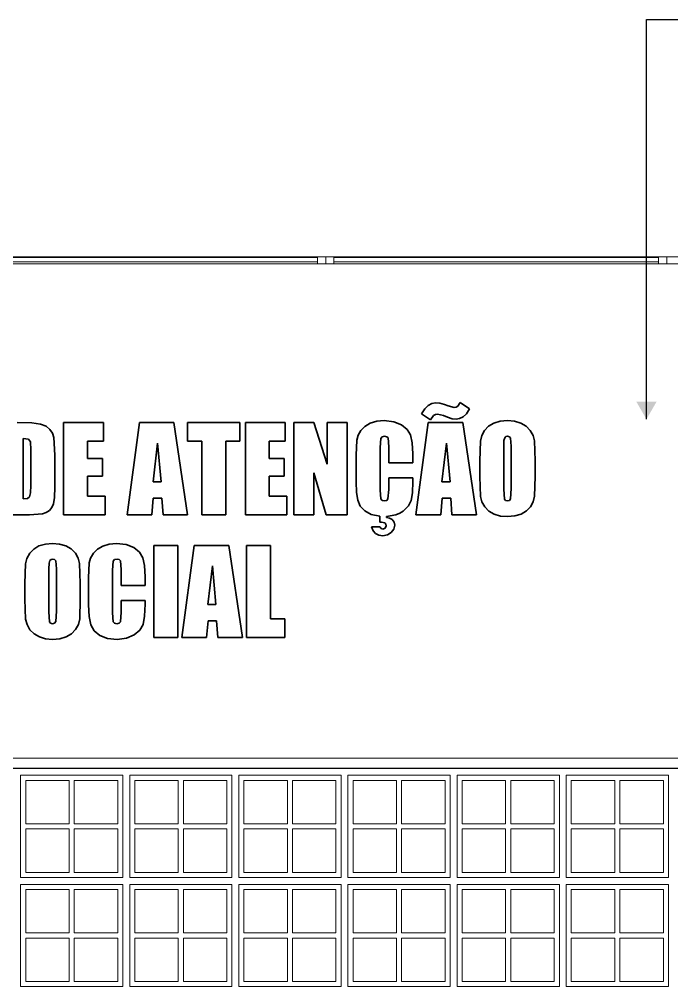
# Model space of a CAD drawing. Header units: metres. Extents: x -77 to 95, y 0 to 9.
# Drawn here: x -62.978 to -61.065, y 2.58 to 5.417 of the extents above; entities that cross this region are included whole.
import ezdxf

# ---------------------------------------------------------------- set-up
doc = ezdxf.new("R2010")
doc.units = ezdxf.units.M
doc.header["$MEASUREMENT"] = 0
for name, color, linetype, lineweight in [('0_Caneta_No__241', 7, 'Continuous', 13), ('Janelas Archicad_Caneta_No__3', 7, 'Continuous', 25), ('Janelas Archicad_Caneta_No__43', 44, 'Continuous', 0), ('NOMES.ARQ_Caneta_No__1', 7, 'Continuous', 35), ('PAREDE CONSTRUIR_Caneta_No__241', 7, 'Continuous', 13)]:
    doc.layers.add(name, color=color, linetype=linetype, lineweight=lineweight)
doc.layers.add('LAJES.EST_Caneta_No__95', color=7, linetype='Continuous', lineweight=0, true_color=0xaeaeae)
doc.dimstyles.new('ESTILO_GERADO__3', dxfattribs={"dimtxt": 0.18, "dimasz": 0.057, "dimexe": 0.18, "dimexo": 0.0625, "dimgap": 0, "dimtad": 0, "dimtih": 1, "dimtoh": 1, "dimdec": 4, "dimzin": 0, "dimdsep": 46, "dimcen": 0.09, "dimadec": 0, "dimazin": 0, "dimtfac": 1, "dimtdec": 4, "dimtmove": 0, "dimatfit": 3, "dimldrblk": 'ARROWHEAD_16', "dimfxl": 0, "dimtolj": 1, "dimtzin": 0, "dimarcsym": 0})

# ---------------------------------------------------------------- blocks, each defined once
blk = doc.blocks.new('ARROWHEAD_16')
at = {"linetype": 'Continuous', "lineweight": 0}
blk.add_hatch(color=0, dxfattribs=at).paths.add_polyline_path([(-0.9093, 0.525), (0, 0), (-0.9093, -0.525)])
at = {"color": 0, "linetype": 'Continuous', "lineweight": 0}
blk.add_line((0, 0), (-1, 0), dxfattribs=at)

msp = doc.modelspace()

# ---------------------------------------------------------------- linework, layer by layer
at = {"layer": 'Janelas Archicad_Caneta_No__3', "color": 7, "linetype": 'Continuous', "lineweight": 25}
msp.add_line((-56.574, 3.22), (-66.514, 3.22), dxfattribs=at)
at = {"layer": 'Janelas Archicad_Caneta_No__43', "color": 44, "linetype": 'Continuous', "lineweight": 0}
for p, q in [((-62.674, 3.2), (-62.974, 3.2)), ((-62.974, 3.2), (-62.974, 2.9)), ((-62.959, 3.0575), (-62.959, 3.185)), ((-62.959, 3.185), (-62.8315, 3.185)), ((-62.8315, 3.185), (-62.8315, 3.0575)), ((-62.8165, 3.0575), (-62.8165, 3.185)), ((-62.8165, 3.185), (-62.689, 3.185)), ((-62.689, 3.185), (-62.689, 3.0575)), ((-62.674, 2.9), (-62.674, 3.2)), ((-62.354, 3.2), (-62.654, 3.2)), ((-62.654, 3.2), (-62.654, 2.9)), ((-62.639, 3.0575), (-62.639, 3.185)), ((-62.639, 3.185), (-62.5115, 3.185)), ((-62.5115, 3.185), (-62.5115, 3.0575)), ((-62.4965, 3.0575), (-62.4965, 3.185)), ((-62.4965, 3.185), (-62.369, 3.185)), ((-62.369, 3.185), (-62.369, 3.0575)), ((-62.354, 2.9), (-62.354, 3.2)), ((-62.034, 3.2), (-62.334, 3.2)), ((-62.334, 3.2), (-62.334, 2.9)), ((-62.319, 3.0575), (-62.319, 3.185)), ((-62.319, 3.185), (-62.1915, 3.185)), ((-62.1915, 3.185), (-62.1915, 3.0575)), ((-62.1765, 3.0575), (-62.1765, 3.185)), ((-62.1765, 3.185), (-62.049, 3.185)), ((-62.049, 3.185), (-62.049, 3.0575)), ((-62.034, 2.9), (-62.034, 3.2)), ((-61.714, 3.2), (-62.014, 3.2)), ((-62.014, 3.2), (-62.014, 2.9)), ((-61.999, 3.0575), (-61.999, 3.185)), ((-61.999, 3.185), (-61.8715, 3.185)), ((-61.8715, 3.185), (-61.8715, 3.0575)), ((-61.8565, 3.0575), (-61.8565, 3.185)), ((-61.8565, 3.185), (-61.729, 3.185)), ((-61.729, 3.185), (-61.729, 3.0575)), ((-61.714, 2.9), (-61.714, 3.2)), ((-61.394, 3.2), (-61.694, 3.2)), ((-61.694, 3.2), (-61.694, 2.9)), ((-61.679, 3.0575), (-61.679, 3.185)), ((-61.679, 3.185), (-61.5515, 3.185)), ((-61.5515, 3.185), (-61.5515, 3.0575)), ((-61.5365, 3.0575), (-61.5365, 3.185)), ((-61.5365, 3.185), (-61.409, 3.185)), ((-61.409, 3.185), (-61.409, 3.0575)), ((-61.394, 2.9), (-61.394, 3.2)), ((-61.074, 3.2), (-61.374, 3.2)), ((-61.374, 3.2), (-61.374, 2.9)), ((-61.359, 3.0575), (-61.359, 3.185)), ((-61.359, 3.185), (-61.2315, 3.185)), ((-61.2315, 3.185), (-61.2315, 3.0575)), ((-61.2165, 3.0575), (-61.2165, 3.185)), ((-61.2165, 3.185), (-61.089, 3.185)), ((-61.089, 3.185), (-61.089, 3.0575)), ((-61.074, 2.9), (-61.074, 3.2)), ((-62.8315, 3.0575), (-62.959, 3.0575)), ((-62.959, 2.915), (-62.959, 3.0425)), ((-62.959, 3.0425), (-62.8315, 3.0425)), ((-62.8315, 3.0425), (-62.8315, 2.915)), ((-62.689, 3.0575), (-62.8165, 3.0575)), ((-62.8165, 2.915), (-62.8165, 3.0425)), ((-62.8165, 3.0425), (-62.689, 3.0425)), ((-62.689, 3.0425), (-62.689, 2.915)), ((-62.5115, 3.0575), (-62.639, 3.0575)), ((-62.639, 2.915), (-62.639, 3.0425)), ((-62.639, 3.0425), (-62.5115, 3.0425)), ((-62.5115, 3.0425), (-62.5115, 2.915)), ((-62.369, 3.0575), (-62.4965, 3.0575)), ((-62.4965, 2.915), (-62.4965, 3.0425)), ((-62.4965, 3.0425), (-62.369, 3.0425)), ((-62.369, 3.0425), (-62.369, 2.915)), ((-62.1915, 3.0575), (-62.319, 3.0575)), ((-62.319, 2.915), (-62.319, 3.0425)), ((-62.319, 3.0425), (-62.1915, 3.0425)), ((-62.1915, 3.0425), (-62.1915, 2.915)), ((-62.049, 3.0575), (-62.1765, 3.0575)), ((-62.1765, 2.915), (-62.1765, 3.0425)), ((-62.1765, 3.0425), (-62.049, 3.0425)), ((-62.049, 3.0425), (-62.049, 2.915)), ((-61.8715, 3.0575), (-61.999, 3.0575)), ((-61.999, 2.915), (-61.999, 3.0425)), ((-61.999, 3.0425), (-61.8715, 3.0425)), ((-61.8715, 3.0425), (-61.8715, 2.915)), ((-61.729, 3.0575), (-61.8565, 3.0575)), ((-61.8565, 2.915), (-61.8565, 3.0425)), ((-61.8565, 3.0425), (-61.729, 3.0425)), ((-61.729, 3.0425), (-61.729, 2.915)), ((-61.5515, 3.0575), (-61.679, 3.0575)), ((-61.679, 2.915), (-61.679, 3.0425)), ((-61.679, 3.0425), (-61.5515, 3.0425)), ((-61.5515, 3.0425), (-61.5515, 2.915)), ((-61.409, 3.0575), (-61.5365, 3.0575)), ((-61.5365, 2.915), (-61.5365, 3.0425)), ((-61.5365, 3.0425), (-61.409, 3.0425)), ((-61.409, 3.0425), (-61.409, 2.915)), ((-61.2315, 3.0575), (-61.359, 3.0575)), ((-61.359, 2.915), (-61.359, 3.0425)), ((-61.359, 3.0425), (-61.2315, 3.0425)), ((-61.2315, 3.0425), (-61.2315, 2.915)), ((-61.089, 3.0575), (-61.2165, 3.0575)), ((-61.2165, 2.915), (-61.2165, 3.0425)), ((-61.2165, 3.0425), (-61.089, 3.0425)), ((-61.089, 3.0425), (-61.089, 2.915)), ((-62.974, 2.9), (-62.674, 2.9)), ((-62.8315, 2.915), (-62.959, 2.915)), ((-62.689, 2.915), (-62.8165, 2.915)), ((-62.654, 2.9), (-62.354, 2.9)), ((-62.5115, 2.915), (-62.639, 2.915)), ((-62.369, 2.915), (-62.4965, 2.915)), ((-62.334, 2.9), (-62.034, 2.9)), ((-62.1915, 2.915), (-62.319, 2.915)), ((-62.049, 2.915), (-62.1765, 2.915)), ((-62.014, 2.9), (-61.714, 2.9)), ((-61.8715, 2.915), (-61.999, 2.915)), ((-61.729, 2.915), (-61.8565, 2.915)), ((-61.694, 2.9), (-61.394, 2.9)), ((-61.5515, 2.915), (-61.679, 2.915)), ((-61.409, 2.915), (-61.5365, 2.915)), ((-61.374, 2.9), (-61.074, 2.9)), ((-61.2315, 2.915), (-61.359, 2.915)), ((-61.089, 2.915), (-61.2165, 2.915)), ((-62.674, 2.88), (-62.974, 2.88)), ((-62.974, 2.88), (-62.974, 2.58)), ((-62.674, 2.58), (-62.674, 2.88)), ((-62.354, 2.88), (-62.654, 2.88)), ((-62.654, 2.88), (-62.654, 2.58)), ((-62.354, 2.58), (-62.354, 2.88)), ((-62.034, 2.88), (-62.334, 2.88)), ((-62.334, 2.88), (-62.334, 2.58)), ((-62.034, 2.58), (-62.034, 2.88)), ((-61.714, 2.88), (-62.014, 2.88)), ((-62.014, 2.88), (-62.014, 2.58)), ((-61.714, 2.58), (-61.714, 2.88)), ((-61.394, 2.88), (-61.694, 2.88)), ((-61.694, 2.88), (-61.694, 2.58)), ((-61.394, 2.58), (-61.394, 2.88)), ((-61.074, 2.88), (-61.374, 2.88)), ((-61.374, 2.88), (-61.374, 2.58)), ((-61.074, 2.58), (-61.074, 2.88)), ((-62.959, 2.7375), (-62.959, 2.865)), ((-62.959, 2.865), (-62.8315, 2.865)), ((-62.8315, 2.865), (-62.8315, 2.7375)), ((-62.8165, 2.7375), (-62.8165, 2.865)), ((-62.8165, 2.865), (-62.689, 2.865)), ((-62.689, 2.865), (-62.689, 2.7375)), ((-62.639, 2.7375), (-62.639, 2.865)), ((-62.639, 2.865), (-62.5115, 2.865)), ((-62.5115, 2.865), (-62.5115, 2.7375)), ((-62.4965, 2.7375), (-62.4965, 2.865)), ((-62.4965, 2.865), (-62.369, 2.865)), ((-62.369, 2.865), (-62.369, 2.7375)), ((-62.319, 2.7375), (-62.319, 2.865)), ((-62.319, 2.865), (-62.1915, 2.865)), ((-62.1915, 2.865), (-62.1915, 2.7375)), ((-62.1765, 2.7375), (-62.1765, 2.865)), ((-62.1765, 2.865), (-62.049, 2.865)), ((-62.049, 2.865), (-62.049, 2.7375)), ((-61.999, 2.7375), (-61.999, 2.865)), ((-61.999, 2.865), (-61.8715, 2.865)), ((-61.8715, 2.865), (-61.8715, 2.7375)), ((-61.8565, 2.7375), (-61.8565, 2.865)), ((-61.8565, 2.865), (-61.729, 2.865)), ((-61.729, 2.865), (-61.729, 2.7375)), ((-61.679, 2.7375), (-61.679, 2.865)), ((-61.679, 2.865), (-61.5515, 2.865)), ((-61.5515, 2.865), (-61.5515, 2.7375)), ((-61.5365, 2.7375), (-61.5365, 2.865)), ((-61.5365, 2.865), (-61.409, 2.865)), ((-61.409, 2.865), (-61.409, 2.7375)), ((-61.359, 2.7375), (-61.359, 2.865)), ((-61.359, 2.865), (-61.2315, 2.865)), ((-61.2315, 2.865), (-61.2315, 2.7375)), ((-61.2165, 2.7375), (-61.2165, 2.865)), ((-61.2165, 2.865), (-61.089, 2.865)), ((-61.089, 2.865), (-61.089, 2.7375)), ((-62.8315, 2.7375), (-62.959, 2.7375)), ((-62.689, 2.7375), (-62.8165, 2.7375)), ((-62.5115, 2.7375), (-62.639, 2.7375)), ((-62.369, 2.7375), (-62.4965, 2.7375)), ((-62.1915, 2.7375), (-62.319, 2.7375)), ((-62.049, 2.7375), (-62.1765, 2.7375)), ((-61.8715, 2.7375), (-61.999, 2.7375)), ((-61.729, 2.7375), (-61.8565, 2.7375)), ((-61.5515, 2.7375), (-61.679, 2.7375)), ((-61.409, 2.7375), (-61.5365, 2.7375)), ((-61.2315, 2.7375), (-61.359, 2.7375)), ((-61.089, 2.7375), (-61.2165, 2.7375)), ((-62.959, 2.595), (-62.959, 2.7225)), ((-62.959, 2.7225), (-62.8315, 2.7225)), ((-62.8315, 2.7225), (-62.8315, 2.595)), ((-62.8165, 2.595), (-62.8165, 2.7225)), ((-62.8165, 2.7225), (-62.689, 2.7225)), ((-62.689, 2.7225), (-62.689, 2.595)), ((-62.639, 2.595), (-62.639, 2.7225)), ((-62.639, 2.7225), (-62.5115, 2.7225)), ((-62.5115, 2.7225), (-62.5115, 2.595)), ((-62.4965, 2.595), (-62.4965, 2.7225)), ((-62.4965, 2.7225), (-62.369, 2.7225)), ((-62.369, 2.7225), (-62.369, 2.595)), ((-62.319, 2.595), (-62.319, 2.7225)), ((-62.319, 2.7225), (-62.1915, 2.7225)), ((-62.1915, 2.7225), (-62.1915, 2.595)), ((-62.1765, 2.595), (-62.1765, 2.7225)), ((-62.1765, 2.7225), (-62.049, 2.7225)), ((-62.049, 2.7225), (-62.049, 2.595)), ((-61.999, 2.595), (-61.999, 2.7225)), ((-61.999, 2.7225), (-61.8715, 2.7225)), ((-61.8715, 2.7225), (-61.8715, 2.595)), ((-61.8565, 2.595), (-61.8565, 2.7225)), ((-61.8565, 2.7225), (-61.729, 2.7225)), ((-61.729, 2.7225), (-61.729, 2.595)), ((-61.679, 2.595), (-61.679, 2.7225)), ((-61.679, 2.7225), (-61.5515, 2.7225)), ((-61.5515, 2.7225), (-61.5515, 2.595)), ((-61.5365, 2.595), (-61.5365, 2.7225)), ((-61.5365, 2.7225), (-61.409, 2.7225)), ((-61.409, 2.7225), (-61.409, 2.595)), ((-61.359, 2.595), (-61.359, 2.7225)), ((-61.359, 2.7225), (-61.2315, 2.7225)), ((-61.2315, 2.7225), (-61.2315, 2.595)), ((-61.2165, 2.595), (-61.2165, 2.7225)), ((-61.2165, 2.7225), (-61.089, 2.7225)), ((-61.089, 2.7225), (-61.089, 2.595)), ((-62.8315, 2.595), (-62.959, 2.595)), ((-62.689, 2.595), (-62.8165, 2.595)), ((-62.5115, 2.595), (-62.639, 2.595)), ((-62.369, 2.595), (-62.4965, 2.595)), ((-62.1915, 2.595), (-62.319, 2.595)), ((-62.049, 2.595), (-62.1765, 2.595)), ((-61.8715, 2.595), (-61.999, 2.595)), ((-61.729, 2.595), (-61.8565, 2.595)), ((-61.5515, 2.595), (-61.679, 2.595)), ((-61.409, 2.595), (-61.5365, 2.595)), ((-61.2315, 2.595), (-61.359, 2.595)), ((-61.089, 2.595), (-61.2165, 2.595)), ((-62.974, 2.58), (-62.674, 2.58)), ((-62.654, 2.58), (-62.354, 2.58)), ((-62.334, 2.58), (-62.034, 2.58)), ((-62.014, 2.58), (-61.714, 2.58)), ((-61.694, 2.58), (-61.394, 2.58)), ((-61.374, 2.58), (-61.074, 2.58))]:
    msp.add_line(p, q, dxfattribs=at)
at = {"layer": 'LAJES.EST_Caneta_No__95', "color": 253, "linetype": 'Continuous', "lineweight": 0, "true_color": 0xaeaeae}
for p, q in [((-62.0792, 4.7203), (-63.0792, 4.7203)), ((-63.0552, 4.7179), (-62.1032, 4.7179)), ((-62.1032, 4.7179), (-62.1032, 4.7)), ((-61.0792, 4.7203), (-62.0792, 4.7203)), ((-62.0792, 4.7), (-62.0792, 4.7203)), ((-62.0552, 4.7), (-62.0552, 4.7179)), ((-62.0552, 4.7179), (-61.1032, 4.7179)), ((-61.1032, 4.7179), (-61.1032, 4.7)), ((-61.0792, 4.7), (-61.0792, 4.7203)), ((-60.0792, 4.7199), (-61.0792, 4.7199)), ((-62.1032, 4.7055), (-63.0552, 4.7055)), ((-61.1032, 4.7055), (-62.0552, 4.7055))]:
    msp.add_line(p, q, dxfattribs=at)
at = {"layer": 'NOMES.ARQ_Caneta_No__1', "color": 7, "linetype": 'Continuous', "lineweight": 35}
for p, q in [((-61.7789, 4.2844), (-61.7889, 4.2743)), ((-61.7682, 4.2905), (-61.7789, 4.2844)), ((-61.757, 4.2925), (-61.7682, 4.2905)), ((-61.7445, 4.2912), (-61.757, 4.2925)), ((-61.7309, 4.2872), (-61.7445, 4.2912)), ((-61.7205, 4.2833), (-61.7309, 4.2872)), ((-61.6845, 4.2935), (-61.6914, 4.2822)), ((-61.6576, 4.2744), (-61.6845, 4.2935)), ((-61.7889, 4.2743), (-61.7984, 4.2602)), ((-61.7984, 4.2602), (-61.7719, 4.2426)), ((-61.7719, 4.2426), (-61.7628, 4.2551)), ((-61.7628, 4.2551), (-61.7575, 4.2583)), ((-61.7575, 4.2583), (-61.7516, 4.2593)), ((-61.7516, 4.2593), (-61.7339, 4.2545)), ((-61.7029, 4.2785), (-61.7205, 4.2833)), ((-61.6965, 4.2794), (-61.7029, 4.2785)), ((-61.6914, 4.2822), (-61.6965, 4.2794)), ((-61.6764, 4.2508), (-61.6662, 4.2601)), ((-61.6662, 4.2601), (-61.6576, 4.2744)), ((-62.9413, 4.233), (-62.9839, 4.2341)), ((-62.9151, 4.2295), (-62.9413, 4.233)), ((-62.8994, 4.2233), (-62.9151, 4.2295)), ((-62.7306, 4.2341), (-62.8477, 4.2341)), ((-62.8477, 4.2341), (-62.8477, 3.9641)), ((-62.7306, 4.1801), (-62.7306, 4.2341)), ((-62.6257, 4.2341), (-62.6615, 3.9641)), ((-62.5242, 4.2341), (-62.6257, 4.2341)), ((-62.484, 3.9641), (-62.5242, 4.2341)), ((-62.3307, 4.2341), (-62.4841, 4.2341)), ((-62.4841, 4.2341), (-62.4841, 4.1801)), ((-62.3307, 4.1801), (-62.3307, 4.2341)), ((-62.1976, 4.2341), (-62.3147, 4.2341)), ((-62.3147, 4.2341), (-62.3147, 3.9641)), ((-62.1976, 4.1801), (-62.1976, 4.2341)), ((-62.1141, 4.2341), (-62.1728, 4.2341)), ((-62.1728, 4.2341), (-62.1728, 3.9641)), ((-62.0747, 4.1126), (-62.1141, 4.2341)), ((-62.016, 4.2341), (-62.0747, 4.2341)), ((-62.0747, 4.2341), (-62.0747, 4.1126)), ((-62.016, 3.9641), (-62.016, 4.2341)), ((-61.9484, 4.232), (-61.9641, 4.2229)), ((-61.9295, 4.2379), (-61.9484, 4.232)), ((-61.9079, 4.2398), (-61.9295, 4.2379)), ((-61.8796, 4.2368), (-61.9079, 4.2398)), ((-61.8567, 4.2278), (-61.8796, 4.2368)), ((-61.84, 4.2143), (-61.8567, 4.2278)), ((-61.7788, 4.2341), (-61.8146, 3.9641)), ((-61.6773, 4.2341), (-61.7788, 4.2341)), ((-61.7339, 4.2545), (-61.7216, 4.2496)), ((-61.7216, 4.2496), (-61.7084, 4.2455)), ((-61.7084, 4.2455), (-61.6961, 4.2441)), ((-61.6961, 4.2441), (-61.6869, 4.2458)), ((-61.6869, 4.2458), (-61.6764, 4.2508)), ((-61.6372, 3.9641), (-61.6773, 4.2341)), ((-61.5861, 4.2323), (-61.6015, 4.2232)), ((-61.5675, 4.2379), (-61.5861, 4.2323)), ((-61.546, 4.2398), (-61.5675, 4.2379)), ((-61.5255, 4.238), (-61.546, 4.2398)), ((-61.5071, 4.2327), (-61.5255, 4.238)), ((-61.4915, 4.2239), (-61.5071, 4.2327)), ((-62.8879, 4.2141), (-62.8994, 4.2233)), ((-62.8803, 4.2028), (-62.8879, 4.2141)), ((-62.8762, 4.1904), (-62.8803, 4.2028)), ((-61.9759, 4.2108), (-61.9838, 4.197)), ((-61.9641, 4.2229), (-61.9759, 4.2108)), ((-61.8302, 4.1979), (-61.84, 4.2143)), ((-61.6133, 4.2108), (-61.6214, 4.196)), ((-61.6015, 4.2232), (-61.6133, 4.2108)), ((-61.4793, 4.2114), (-61.4915, 4.2239)), ((-61.471, 4.1966), (-61.4793, 4.2114)), ((-62.9663, 4.0103), (-62.9663, 4.1879)), ((-62.9663, 4.1879), (-62.9506, 4.1855)), ((-62.9506, 4.1855), (-62.9452, 4.1779)), ((-62.9452, 4.1779), (-62.9441, 4.1544)), ((-62.8739, 4.1389), (-62.8762, 4.1904)), ((-62.7775, 4.1289), (-62.7775, 4.1801)), ((-62.7775, 4.1801), (-62.7306, 4.1801)), ((-62.5856, 4.0605), (-62.5721, 4.1739)), ((-62.5721, 4.1739), (-62.5614, 4.0605)), ((-62.4841, 4.1801), (-62.4426, 4.1801)), ((-62.4426, 4.1801), (-62.4426, 3.9641)), ((-62.3724, 3.9641), (-62.3724, 4.1801)), ((-62.3724, 4.1801), (-62.3307, 4.1801)), ((-62.2445, 4.1289), (-62.2445, 4.1801)), ((-62.2445, 4.1801), (-62.1976, 4.1801)), ((-61.9878, 4.1827), (-61.9898, 4.1389)), ((-61.9838, 4.197), (-61.9878, 4.1827)), ((-61.9196, 4.1613), (-61.9173, 4.1879)), ((-61.9173, 4.1879), (-61.9134, 4.1926)), ((-61.9134, 4.1926), (-61.9063, 4.1941)), ((-61.9063, 4.1941), (-61.8999, 4.1928)), ((-61.8999, 4.1928), (-61.8963, 4.189)), ((-61.8963, 4.189), (-61.8941, 4.1635)), ((-61.8255, 4.175), (-61.8302, 4.1979)), ((-61.8239, 4.1422), (-61.8255, 4.175)), ((-61.7387, 4.0605), (-61.7252, 4.1739)), ((-61.7252, 4.1739), (-61.7145, 4.0605)), ((-61.6253, 4.1798), (-61.6273, 4.1222)), ((-61.6214, 4.196), (-61.6253, 4.1798)), ((-61.5571, 4.1648), (-61.5563, 4.1815)), ((-61.5563, 4.1815), (-61.5541, 4.1899)), ((-61.5541, 4.1899), (-61.5506, 4.193)), ((-61.5506, 4.193), (-61.5457, 4.1941)), ((-61.5457, 4.1941), (-61.5403, 4.1928)), ((-61.5403, 4.1928), (-61.5371, 4.1889)), ((-61.5371, 4.1889), (-61.535, 4.1648)), ((-61.4668, 4.1806), (-61.471, 4.1966)), ((-61.4648, 4.1222), (-61.4668, 4.1806)), ((-62.9441, 4.1544), (-62.9441, 4.0495)), ((-61.9196, 4.0358), (-61.9196, 4.1613)), ((-61.8941, 4.1635), (-61.8941, 4.1166)), ((-61.8239, 4.1166), (-61.8239, 4.1422)), ((-61.5571, 4.0387), (-61.5571, 4.1648)), ((-61.535, 4.1648), (-61.535, 4.0407)), ((-62.8739, 4.0443), (-62.8739, 4.1389)), ((-62.7336, 4.1289), (-62.7775, 4.1289)), ((-62.7336, 4.0775), (-62.7336, 4.1289)), ((-62.2006, 4.1289), (-62.2445, 4.1289)), ((-62.2006, 4.0775), (-62.2006, 4.1289)), ((-61.9898, 4.1389), (-61.9898, 4.06)), ((-61.8941, 4.1166), (-61.8239, 4.1166)), ((-61.6273, 4.1222), (-61.6273, 4.076)), ((-61.4648, 4.076), (-61.4648, 4.1222)), ((-62.1141, 3.9641), (-62.1141, 4.0869)), ((-62.1141, 4.0869), (-62.0775, 3.9641)), ((-62.7775, 4.0182), (-62.7775, 4.0775)), ((-62.7775, 4.0775), (-62.7336, 4.0775)), ((-62.5614, 4.0605), (-62.5856, 4.0605)), ((-62.2445, 4.0182), (-62.2445, 4.0775)), ((-62.2445, 4.0775), (-62.2006, 4.0775)), ((-61.9898, 4.06), (-61.9887, 4.0291)), ((-61.8239, 4.0724), (-61.8941, 4.0724)), ((-61.8941, 4.0724), (-61.8941, 4.0384)), ((-61.825, 4.0284), (-61.8239, 4.0618)), ((-61.8239, 4.0618), (-61.8239, 4.0724)), ((-61.7145, 4.0605), (-61.7387, 4.0605)), ((-61.6273, 4.076), (-61.6253, 4.0177)), ((-61.4667, 4.0184), (-61.4648, 4.076)), ((-62.9441, 4.0495), (-62.9449, 4.0277)), ((-62.8747, 4.014), (-62.8739, 4.0443)), ((-61.9887, 4.0291), (-61.9852, 4.0064)), ((-61.9173, 4.0102), (-61.9196, 4.0358)), ((-61.8941, 4.0384), (-61.8965, 4.0102)), ((-61.8286, 4.006), (-61.825, 4.0284)), ((-61.5551, 4.0097), (-61.5571, 4.0387)), ((-61.535, 4.0407), (-61.537, 4.0105)), ((-62.954, 4.0118), (-62.9663, 4.0103)), ((-62.9476, 4.0164), (-62.954, 4.0118)), ((-62.9449, 4.0277), (-62.9476, 4.0164)), ((-62.8773, 3.9957), (-62.8747, 4.014)), ((-62.7259, 4.0182), (-62.7775, 4.0182)), ((-62.7259, 3.9641), (-62.7259, 4.0182)), ((-62.5889, 3.9641), (-62.5847, 4.0127)), ((-62.5847, 4.0127), (-62.5596, 4.0127)), ((-62.5596, 4.0127), (-62.5558, 3.9641)), ((-62.1929, 4.0182), (-62.2445, 4.0182)), ((-62.1929, 3.9641), (-62.1929, 4.0182)), ((-61.9852, 4.0064), (-61.9778, 3.9892)), ((-61.9135, 4.0057), (-61.9173, 4.0102)), ((-61.9068, 4.0042), (-61.9135, 4.0057)), ((-61.9003, 4.0057), (-61.9068, 4.0042)), ((-61.8965, 4.0102), (-61.9003, 4.0057)), ((-61.8367, 3.9897), (-61.8286, 4.006)), ((-61.742, 3.9641), (-61.7378, 4.0127)), ((-61.7378, 4.0127), (-61.7127, 4.0127)), ((-61.7127, 4.0127), (-61.7089, 3.9641)), ((-61.6253, 4.0177), (-61.6211, 4.0016)), ((-61.6211, 4.0016), (-61.6128, 3.9868)), ((-61.5519, 4.0055), (-61.5551, 4.0097)), ((-61.5462, 4.0042), (-61.5519, 4.0055)), ((-61.5403, 4.0057), (-61.5462, 4.0042)), ((-61.537, 4.0105), (-61.5403, 4.0057)), ((-61.4788, 3.9875), (-61.4707, 4.0022)), ((-61.4707, 4.0022), (-61.4667, 4.0184)), ((-62.8987, 3.9707), (-62.8892, 3.9766)), ((-62.8892, 3.9766), (-62.882, 3.9848)), ((-62.882, 3.9848), (-62.8773, 3.9957)), ((-61.9778, 3.9892), (-61.9647, 3.9749)), ((-61.9647, 3.9749), (-61.9456, 3.9645)), ((-61.8616, 3.9684), (-61.8516, 3.9747)), ((-61.8516, 3.9747), (-61.8367, 3.9897)), ((-61.6128, 3.9868), (-61.6006, 3.9744)), ((-61.6006, 3.9744), (-61.585, 3.9655)), ((-61.506, 3.966), (-61.4906, 3.9751)), ((-61.4906, 3.9751), (-61.4788, 3.9875)), ((-63.0365, 3.9641), (-62.9479, 3.9641)), ((-62.9479, 3.9641), (-62.9102, 3.9669)), ((-62.9102, 3.9669), (-62.8987, 3.9707)), ((-62.8477, 3.9641), (-62.7259, 3.9641)), ((-62.6615, 3.9641), (-62.5889, 3.9641)), ((-62.5558, 3.9641), (-62.484, 3.9641)), ((-62.4426, 3.9641), (-62.3724, 3.9641)), ((-62.3147, 3.9641), (-62.1929, 3.9641)), ((-62.1728, 3.9641), (-62.1141, 3.9641)), ((-62.0775, 3.9641), (-62.016, 3.9641)), ((-61.9456, 3.9645), (-61.9203, 3.9593)), ((-61.9203, 3.9593), (-61.9203, 3.9426)), ((-61.9008, 3.9586), (-61.8731, 3.9636)), ((-61.9008, 3.9555), (-61.9008, 3.9586)), ((-61.8921, 3.954), (-61.9008, 3.9555)), ((-61.8843, 3.9495), (-61.8921, 3.954)), ((-61.8786, 3.9426), (-61.8843, 3.9495)), ((-61.8731, 3.9636), (-61.8616, 3.9684)), ((-61.8146, 3.9641), (-61.742, 3.9641)), ((-61.7089, 3.9641), (-61.6372, 3.9641)), ((-61.585, 3.9655), (-61.5666, 3.9602)), ((-61.5666, 3.9602), (-61.546, 3.9585)), ((-61.546, 3.9585), (-61.5246, 3.9603)), ((-61.5246, 3.9603), (-61.506, 3.966)), ((-61.9203, 3.9286), (-61.945, 3.9286)), ((-61.945, 3.9286), (-61.9402, 3.9171)), ((-61.9402, 3.9171), (-61.9331, 3.9088)), ((-61.9203, 3.9426), (-61.9159, 3.9426)), ((-61.917, 3.9234), (-61.9203, 3.9286)), ((-61.9119, 3.9216), (-61.917, 3.9234)), ((-61.9159, 3.9426), (-61.9055, 3.9399)), ((-61.9045, 3.9241), (-61.9119, 3.9216)), ((-61.9055, 3.9399), (-61.903, 3.9364)), ((-61.9021, 3.9316), (-61.9045, 3.9241)), ((-61.903, 3.9364), (-61.9021, 3.9316)), ((-61.8871, 3.9115), (-61.8793, 3.9216)), ((-61.8793, 3.9216), (-61.8767, 3.9334)), ((-61.8767, 3.9334), (-61.8786, 3.9426)), ((-61.9331, 3.9088), (-61.9236, 3.9039)), ((-61.9236, 3.9039), (-61.9118, 3.9023)), ((-61.9118, 3.9023), (-61.8984, 3.9046)), ((-61.8984, 3.9046), (-61.8871, 3.9115)), ((-62.9354, 3.8632), (-62.9473, 3.8508)), ((-62.92, 3.8723), (-62.9354, 3.8632)), ((-62.9014, 3.8779), (-62.92, 3.8723)), ((-62.88, 3.8798), (-62.9014, 3.8779)), ((-62.8594, 3.878), (-62.88, 3.8798)), ((-62.841, 3.8727), (-62.8594, 3.878)), ((-62.8255, 3.8639), (-62.841, 3.8727)), ((-62.8133, 3.8515), (-62.8255, 3.8639)), ((-62.7488, 3.8629), (-62.7606, 3.8508)), ((-62.7331, 3.872), (-62.7488, 3.8629)), ((-62.7142, 3.8779), (-62.7331, 3.872)), ((-62.6927, 3.8798), (-62.7142, 3.8779)), ((-62.6644, 3.8768), (-62.6927, 3.8798)), ((-62.6415, 3.8678), (-62.6644, 3.8768)), ((-62.6248, 3.8543), (-62.6415, 3.8678)), ((-62.5132, 3.8741), (-62.5835, 3.8741)), ((-62.5835, 3.8741), (-62.5835, 3.6041)), ((-62.5132, 3.6041), (-62.5132, 3.8741)), ((-62.4652, 3.8741), (-62.501, 3.6041)), ((-62.3637, 3.8741), (-62.4652, 3.8741)), ((-62.3235, 3.6041), (-62.3637, 3.8741)), ((-62.2414, 3.8741), (-62.3116, 3.8741)), ((-62.3116, 3.8741), (-62.3116, 3.6041)), ((-62.2414, 3.6582), (-62.2414, 3.8741)), ((-62.9553, 3.836), (-62.9593, 3.8198)), ((-62.9473, 3.8508), (-62.9553, 3.836)), ((-62.8902, 3.8215), (-62.8881, 3.8299)), ((-62.8881, 3.8299), (-62.8845, 3.833)), ((-62.8845, 3.833), (-62.8796, 3.8341)), ((-62.8796, 3.8341), (-62.8742, 3.8328)), ((-62.8742, 3.8328), (-62.871, 3.8289)), ((-62.8049, 3.8366), (-62.8133, 3.8515)), ((-62.8008, 3.8206), (-62.8049, 3.8366)), ((-62.7686, 3.837), (-62.7726, 3.8227)), ((-62.7606, 3.8508), (-62.7686, 3.837)), ((-62.702, 3.8279), (-62.6981, 3.8326)), ((-62.6981, 3.8326), (-62.691, 3.8341)), ((-62.691, 3.8341), (-62.6847, 3.8328)), ((-62.6847, 3.8328), (-62.6811, 3.829)), ((-62.615, 3.8379), (-62.6248, 3.8543)), ((-62.6102, 3.815), (-62.615, 3.8379)), ((-62.9593, 3.8198), (-62.9612, 3.7622)), ((-62.891, 3.8048), (-62.8902, 3.8215)), ((-62.891, 3.6787), (-62.891, 3.8048)), ((-62.871, 3.8289), (-62.869, 3.8048)), ((-62.869, 3.8048), (-62.869, 3.6807)), ((-62.7988, 3.7622), (-62.8008, 3.8206)), ((-62.7726, 3.8227), (-62.7746, 3.7789)), ((-62.7044, 3.8013), (-62.702, 3.8279)), ((-62.7044, 3.6758), (-62.7044, 3.8013)), ((-62.6811, 3.829), (-62.6788, 3.8035)), ((-62.6788, 3.8035), (-62.6788, 3.7566)), ((-62.6086, 3.7822), (-62.6102, 3.815)), ((-62.4251, 3.7005), (-62.4116, 3.8139)), ((-62.4116, 3.8139), (-62.4009, 3.7005)), ((-62.7746, 3.7789), (-62.7746, 3.7)), ((-62.6086, 3.7566), (-62.6086, 3.7822)), ((-62.9612, 3.7622), (-62.9612, 3.716)), ((-62.7988, 3.716), (-62.7988, 3.7622)), ((-62.6788, 3.7566), (-62.6086, 3.7566)), ((-62.9612, 3.716), (-62.9592, 3.6577)), ((-62.8007, 3.6584), (-62.7988, 3.716)), ((-62.7746, 3.7), (-62.7729, 3.6653)), ((-62.6086, 3.7124), (-62.6788, 3.7124)), ((-62.6788, 3.7124), (-62.6788, 3.6784)), ((-62.6101, 3.666), (-62.6086, 3.7018)), ((-62.6086, 3.7018), (-62.6086, 3.7124)), ((-62.4009, 3.7005), (-62.4251, 3.7005)), ((-62.8891, 3.6497), (-62.891, 3.6787)), ((-62.869, 3.6807), (-62.871, 3.6505)), ((-62.7729, 3.6653), (-62.7681, 3.6406)), ((-62.702, 3.6502), (-62.7044, 3.6758)), ((-62.6788, 3.6784), (-62.6813, 3.6502)), ((-62.6146, 3.6424), (-62.6101, 3.666)), ((-62.9592, 3.6577), (-62.9551, 3.6416)), ((-62.9551, 3.6416), (-62.9467, 3.6268)), ((-62.8859, 3.6455), (-62.8891, 3.6497)), ((-62.8801, 3.6442), (-62.8859, 3.6455)), ((-62.8743, 3.6457), (-62.8801, 3.6442)), ((-62.871, 3.6505), (-62.8743, 3.6457)), ((-62.8127, 3.6275), (-62.8046, 3.6422)), ((-62.8046, 3.6422), (-62.8007, 3.6584)), ((-62.7681, 3.6406), (-62.7582, 3.623)), ((-62.6982, 3.6457), (-62.702, 3.6502)), ((-62.6915, 3.6442), (-62.6982, 3.6457)), ((-62.685, 3.6457), (-62.6915, 3.6442)), ((-62.6813, 3.6502), (-62.685, 3.6457)), ((-62.6241, 3.6259), (-62.6146, 3.6424)), ((-62.4284, 3.6041), (-62.4242, 3.6527)), ((-62.4242, 3.6527), (-62.3991, 3.6527)), ((-62.3991, 3.6527), (-62.3953, 3.6041)), ((-62.1987, 3.6582), (-62.2414, 3.6582)), ((-62.1987, 3.6041), (-62.1987, 3.6582)), ((-62.9467, 3.6268), (-62.9345, 3.6144)), ((-62.9345, 3.6144), (-62.9189, 3.6055)), ((-62.9189, 3.6055), (-62.9005, 3.6002)), ((-62.8585, 3.6003), (-62.8399, 3.606)), ((-62.8399, 3.606), (-62.8245, 3.6151)), ((-62.8245, 3.6151), (-62.8127, 3.6275)), ((-62.7582, 3.623), (-62.7416, 3.6096)), ((-62.7416, 3.6096), (-62.7188, 3.6013)), ((-62.6634, 3.6018), (-62.6407, 3.6117)), ((-62.6407, 3.6117), (-62.6241, 3.6259)), ((-62.5835, 3.6041), (-62.5132, 3.6041)), ((-62.501, 3.6041), (-62.4284, 3.6041)), ((-62.3953, 3.6041), (-62.3235, 3.6041)), ((-62.3116, 3.6041), (-62.1987, 3.6041)), ((-62.9005, 3.6002), (-62.88, 3.5985)), ((-62.88, 3.5985), (-62.8585, 3.6003)), ((-62.7188, 3.6013), (-62.6907, 3.5985)), ((-62.6907, 3.5985), (-62.6634, 3.6018))]:
    msp.add_line(p, q, dxfattribs=at)
at = {"layer": 'PAREDE CONSTRUIR_Caneta_No__241', "color": 7, "linetype": 'Continuous', "lineweight": 13}
for p, q in [((-44.014, 4.7), (-66.484, 4.7)), ((-56.414, 3.25), (-66.464, 3.25))]:
    msp.add_line(p, q, dxfattribs=at)

# ---------------------------------------------------------------- leaders
at = {"layer": '0_Caneta_No__241', "color": 7, "linetype": 'Continuous', "lineweight": 13, "annotation_type": 0, "has_hookline": 1, "hookline_direction": 0, "text_width": 2.1945}
msp.add_leader([(-61.1385, 4.244), (-61.1385, 5.4167), (-60.6385, 5.4167)], dimstyle='ESTILO_GERADO__3', dxfattribs=at)

doc.saveas('drawing.dxf')
